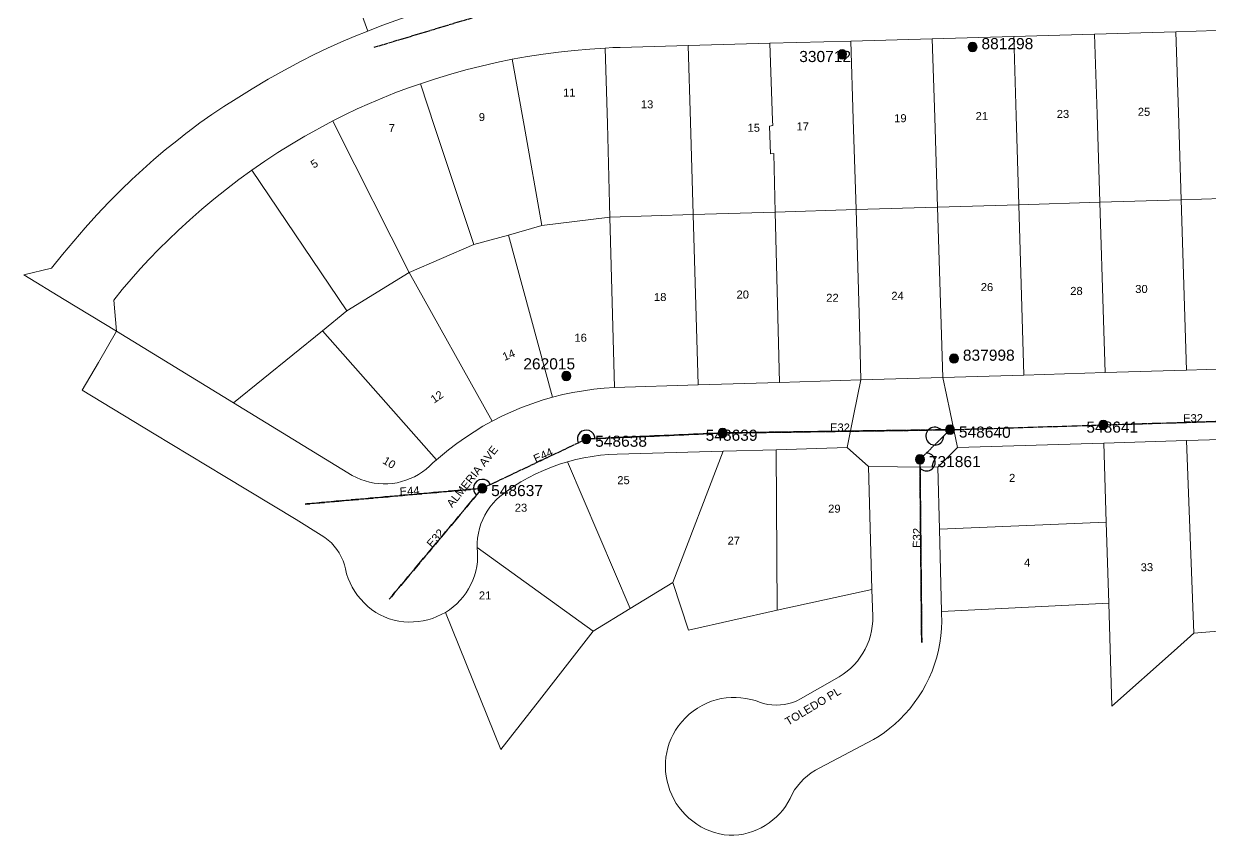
# Model space of a CAD drawing. Header units: metres. Extents: x 311460 to 313373, y 6261260 to 6263889.
# Drawn here: x 311536.3 to 311803.1, y 6261987.3 to 6262169.8 of the extents above; entities that cross this region are included whole.
import ezdxf
from ezdxf.enums import TextEntityAlignment as Align

# ---------------------------------------------------------------- set-up
doc = ezdxf.new("R2010")
doc.units = ezdxf.units.M
doc.linetypes.add('Cable Exist OH', pattern=[1, 1, 0])
doc.layers.get('0').update_dxf_attribs({"color": 6})
doc.layers.add('Cadastre Land Parcels_SP_EXT', color=9, linetype='Continuous', lineweight=5)
doc.layers.add('Cadastre Roads_SP_EXT', color=9, linetype='Continuous', lineweight=5)
for name, color, linetype in [('Mains_LV_EXT', 7, 'Continuous'), ('Mains_SL_EXT', 7, 'Continuous'), ('SupportsOH_SP_TR_HV_LV_SL_EXT', 7, 'Continuous')]:
    doc.layers.add(name, color=color, linetype=linetype)
doc.layers.get('0').freeze()
doc.styles.add('POLE_LABEL', font='arial.ttf')
doc.styles.get("Standard").update_dxf_attribs({"font": 'arial.ttf'})

# ---------------------------------------------------------------- blocks, each defined once
blk = doc.blocks.new('POLE_EXT')
blk.add_hatch(color=256).paths.add_polyline_path([(-1, 0, 1), (1, 0, 1)])
blk.add_lwpolyline([(-1, 0, 1), (1, 0, 1)], format="xyb", close=True)
for tag, height, flags, p in [('pNumber', 2.5, 8, (-17.84, 2.07)), ('OWNED_BY', 0.2, 9, (1.35, -0.4)), ('SPECIAL_USE', 0.2, 9, (1.35, -0.8)), ('STATE', 0.2, 9, (1.35, -1)), ('cLV', 0.2, 9, (1.35, -1.4)), ('hDepth', 0.2, 9, (1.35, -1.6)), ('hDia', 0.2, 9, (1.35, -1.8)), ('cHV', 0.2, 9, (1.35, -2)), ('PARENT', 0.2, 9, (1.35, -0.6)), ('USAGE', 0.2, 9, (1.35, -1.2)), ('LBRACKET', 0.2, 9, (1.35, -2.2)), ('LExisting', 0.2, 9, (1.35, -2.4)), ('LANTNUMBER', 0.2, 9, (1.35, -2.6)), ('cLinedev', 0.2, 9, (1.35, -3.4)), ('pExisting', 0.2, 9, (1.35, -3.8)), ('pFooting', 0.2, 9, (1.35, -4.4)), ('pNew', 0.2, 9, (1.35, -4.6)), ('pRelocate', 0.2, 9, (1.35, -5)), ('pRemove', 0.2, 9, (1.35, -5.2)), ('pReplace', 0.2, 9, (1.35, -5.4)), ('LOther', 0.2, 9, (1.35, -2.8)), ('LRemove', 0.2, 9, (1.35, -3)), ('LEGEND', 0.2, 9, (1.35, -3.2)), ('LOCATION', 0.2, 9, (1.35, -3.6)), ('PFNUMBER', 0.2, 9, (1.35, -4)), ('NEWPFNUMBER', 0.2, 9, (1.35, -4.2)), ('pStay', 0.2, 9, (1.35, -5.6)), ('pType', 0.2, 9, (1.35, -5.8)), ('cspan', 0.2, 9, (1.35, -6)), ('STREETNAME', 0.2, 9, (1.35, -6.2)), ('SUBURB', 0.2, 9, (1.35, -6.4)), ('OPERATED_BY', 0.2, 9, (1.36, -7.01)), ('NOTES', 0.2, 9, (1.35, -6.6)), ('MAINTAINED_BY', 0.2, 9, (1.36, -6.81))]:
    blk.add_attdef(tag, text='', height=height, dxfattribs=dict(flags=flags)).set_placement(p, align=Align.MIDDLE_LEFT)
at = {"style": 'POLE_LABEL'}
for tag, height, flags, p in [('ASSET_NUM', 2.5, 8, (2, 2)), ('STRUCTURE_PLANT_NUMBER', 0.2, 9, (1.35, 0.03)), ('STREET_CODE', 0.2, 9, (1.35, -0.2))]:
    blk.add_attdef(tag, text='', height=height, dxfattribs=dict(at, flags=flags)).set_placement(p, align=Align.MIDDLE_LEFT)
at = {"flags": 1}
blk.add_attdef('Z', (1.35, -7.33), '', height=0.2, dxfattribs=at)

msp = doc.modelspace()

# ---------------------------------------------------------------- linework, layer by layer
at = {"layer": 'Cadastre Land Parcels_SP_EXT', "linetype": 'Continuous'}
for points in [[(311629.67, 6262173.52), (311620.18, 6262209.52), (311605.36, 6262205.32), (311600.59, 6262203.92), (311613.64, 6262168.12), (311616.8, 6262169.35), (311619.97, 6262170.51), (311623.18, 6262171.6), (311626.4, 6262172.6), (311629.67, 6262173.52)], [(311795.89, 6262149.79), (311795.31, 6262167.99), (311777.03, 6262167.44), (311777.61, 6262149.42), (311778.25, 6262129.65), (311796.51, 6262130.21), (311795.89, 6262149.79)], [(311814.18, 6262150.15), (311813.61, 6262168.55), (311795.31, 6262167.99), (311795.89, 6262149.79), (311796.51, 6262130.21), (311814.77, 6262130.76), (311814.18, 6262150.15)], [(311704.65, 6262147.99), (311704.04, 6262165.4), (311685.65, 6262164.86), (311686.17, 6262147.62), (311686.8, 6262126.87), (311705.22, 6262127.41), (311704.91, 6262140.57), (311704.21, 6262140.56), (311703.99, 6262146.76), (311704.69, 6262146.87), (311704.65, 6262147.99)], [(311722.8, 6262148.34), (311722.24, 6262165.88), (311704.04, 6262165.4), (311704.65, 6262147.99), (311704.69, 6262146.87), (311703.99, 6262146.76), (311704.21, 6262140.56), (311704.91, 6262140.57), (311705.22, 6262127.41), (311723.45, 6262127.99), (311722.8, 6262148.34)], [(311741.12, 6262148.7), (311740.54, 6262166.4), (311722.24, 6262165.88), (311722.8, 6262148.34), (311723.45, 6262127.99), (311741.77, 6262128.52), (311741.12, 6262148.7)], [(311759.45, 6262149.07), (311758.93, 6262166.89), (311740.54, 6262166.4), (311741.12, 6262148.7), (311741.77, 6262128.52), (311760.04, 6262129.1), (311759.45, 6262149.07)], [(311777.61, 6262149.42), (311777.03, 6262167.44), (311758.93, 6262166.89), (311759.45, 6262149.07), (311760.04, 6262129.1), (311778.25, 6262129.65), (311777.61, 6262149.42)], [(311667.51, 6262147.25), (311667.05, 6262164.31), (311663.55, 6262164.07), (311660.04, 6262163.77), (311656.54, 6262163.39), (311653.05, 6262162.93), (311649.57, 6262162.4), (311646.1, 6262161.8), (311648.78, 6262146.88), (311652.81, 6262124.42), (311668.07, 6262126.31), (311667.51, 6262147.25)], [(311686.17, 6262147.62), (311685.65, 6262164.86), (311670.36, 6262164.46), (311668.71, 6262164.43), (311667.05, 6262164.31), (311667.51, 6262147.25), (311668.07, 6262126.31), (311686.8, 6262126.87), (311686.17, 6262147.62)], [(311648.78, 6262146.88), (311646.1, 6262161.8), (311642.62, 6262161.06), (311639.16, 6262160.26), (311635.71, 6262159.38), (311632.29, 6262158.42), (311628.89, 6262157.39), (311625.49, 6262156.29), (311628.74, 6262146.48), (311637.47, 6262120.12), (311645.25, 6262122.26), (311652.81, 6262124.42), (311648.78, 6262146.88)], [(311628.74, 6262146.48), (311625.49, 6262156.29), (311622.61, 6262155.28), (311619.73, 6262154.21), (311616.88, 6262153.08), (311614.06, 6262151.88), (311611.26, 6262150.62), (311608.5, 6262149.29), (311605.78, 6262147.91), (311606.72, 6262146.05), (311622.98, 6262113.82), (311637.47, 6262120.12), (311628.74, 6262146.48)], [(311606.72, 6262146.05), (311605.78, 6262147.91), (311602.62, 6262146.25), (311602.09, 6262145.96), (311599.51, 6262144.52), (311596.46, 6262142.72), (311593.45, 6262140.83), (311590.48, 6262138.88), (311587.56, 6262136.84), (311608.95, 6262105.25), (311622.98, 6262113.82), (311606.72, 6262146.05)], [(311815.99, 6262092.46), (311814.77, 6262130.76), (311796.51, 6262130.21), (311797.71, 6262091.91), (311815.99, 6262092.46)], [(311724.51, 6262089.69), (311724.17, 6262102.08), (311723.45, 6262127.99), (311705.22, 6262127.41), (311706.24, 6262089.13), (311724.51, 6262089.69)], [(311742.92, 6262090.25), (311741.77, 6262128.52), (311723.45, 6262127.99), (311724.17, 6262102.08), (311724.51, 6262089.69), (311742.92, 6262090.25)], [(311761.13, 6262090.8), (311760.04, 6262129.1), (311741.77, 6262128.52), (311742.92, 6262090.25), (311761.13, 6262090.8)], [(311779.41, 6262091.35), (311779.06, 6262103.15), (311778.25, 6262129.65), (311760.04, 6262129.1), (311761.13, 6262090.8), (311779.41, 6262091.35)], [(311797.71, 6262091.91), (311796.51, 6262130.21), (311778.25, 6262129.65), (311779.06, 6262103.15), (311779.41, 6262091.35), (311797.71, 6262091.91)], [(311668.07, 6262126.31), (311652.81, 6262124.42), (311645.25, 6262122.26), (311655.18, 6262085.84), (311657.47, 6262086.4), (311659.78, 6262086.88), (311662.11, 6262087.28), (311664.44, 6262087.61), (311666.79, 6262087.85), (311669.14, 6262088.01), (311668.07, 6262126.31)], [(311687.95, 6262088.58), (311686.8, 6262126.87), (311668.07, 6262126.31), (311669.14, 6262088.01), (311687.95, 6262088.58)], [(311706.24, 6262089.13), (311705.22, 6262127.41), (311686.8, 6262126.87), (311687.95, 6262088.58), (311706.24, 6262089.13)], [(311655.18, 6262085.84), (311645.25, 6262122.25), (311637.47, 6262120.12), (311622.98, 6262113.82), (311641.58, 6262080.44), (311643.77, 6262081.54), (311645.99, 6262082.56), (311648.24, 6262083.5), (311650.53, 6262084.36), (311652.84, 6262085.14), (311655.18, 6262085.84)], [(311641.58, 6262080.44), (311622.98, 6262113.82), (311608.95, 6262105.25), (311603.45, 6262100.76), (311629.08, 6262071.73), (311629.97, 6262072.49), (311631.8, 6262073.97), (311633.67, 6262075.39), (311635.59, 6262076.75), (311637.55, 6262078.05), (311639.54, 6262079.28), (311641.58, 6262080.44)], [(311629.08, 6262071.73), (311603.45, 6262100.76), (311596.79, 6262095.36), (311583.45, 6262084.55), (311610.17, 6262068.21), (311611.09, 6262067.73), (311612.05, 6262067.32), (311613.03, 6262066.98), (311614.03, 6262066.71), (311615.05, 6262066.51), (311616.09, 6262066.38), (311617.12, 6262066.32), (311618.16, 6262066.34), (311619.2, 6262066.43), (311620.23, 6262066.59), (311621.24, 6262066.83), (311622.23, 6262067.13), (311623.2, 6262067.51), (311624.14, 6262067.95), (311625.05, 6262068.45), (311625.92, 6262069.02), (311626.75, 6262069.65), (311627.53, 6262070.33), (311628.27, 6262071.07), (311629.08, 6262071.73)], [(311726.97, 6262042.62), (311726.22, 6262070.21), (311721.44, 6262074.51), (311705.43, 6262074.01), (311705.69, 6262037.92), (311726.97, 6262042.62)], [(311779.68, 6262057.69), (311779.15, 6262075.5), (311746.25, 6262074.47), (311741.84, 6262070.11), (311742.19, 6262056.11), (311779.68, 6262057.69)], [(311794.98, 6262028.83), (311799.37, 6262032.74), (311797.75, 6262076.05), (311779.15, 6262075.5), (311779.68, 6262057.69), (311780.23, 6262039.5), (311780.94, 6262016.32), (311794.98, 6262028.83)], [(311815.73, 6262034.15), (311818.25, 6262034.35), (311815.82, 6262076.61), (311797.75, 6262076.05), (311799.37, 6262032.74), (311815.73, 6262034.15)], [(311682.23, 6262044.19), (311693.55, 6262073.68), (311669.75, 6262073.01), (311667.87, 6262072.92), (311665.98, 6262072.76), (311664.11, 6262072.51), (311662.25, 6262072.18), (311660.41, 6262071.78), (311658.57, 6262071.31), (311672.65, 6262038.29), (311682.23, 6262044.19)], [(311705.69, 6262037.92), (311705.43, 6262074.01), (311693.55, 6262073.68), (311682.23, 6262044.19), (311685.76, 6262033.47), (311705.69, 6262037.92)], [(311672.65, 6262038.29), (311658.57, 6262071.31), (311656.75, 6262070.73), (311654.95, 6262070.09), (311653.17, 6262069.37), (311651.43, 6262068.58), (311649.72, 6262067.71), (311648.06, 6262066.76), (311646.43, 6262065.74), (311644.86, 6262064.65), (311643.33, 6262063.49), (311642.53, 6262062.76), (311641.8, 6262061.97), (311641.12, 6262061.12), (311640.5, 6262060.23), (311639.96, 6262059.3), (311639.49, 6262058.32), (311639.09, 6262057.31), (311638.76, 6262056.28), (311638.51, 6262055.23), (311638.35, 6262054.16), (311638.26, 6262053.08), (311638.25, 6262051.99), (311664.33, 6262033.21), (311672.65, 6262038.29)], [(311780.23, 6262039.5), (311779.68, 6262057.69), (311742.19, 6262056.11), (311742.65, 6262037.62), (311780.23, 6262039.5)], [(311664.33, 6262033.21), (311638.25, 6262051.99), (311638.34, 6262050.93), (311638.34, 6262049.86), (311638.28, 6262048.79), (311638.13, 6262047.74), (311637.91, 6262046.69), (311637.62, 6262045.66), (311637.26, 6262044.66), (311636.82, 6262043.68), (311636.32, 6262042.74), (311635.75, 6262041.83), (311635.11, 6262040.97), (311634.42, 6262040.16), (311633.67, 6262039.39), (311632.87, 6262038.69), (311632.02, 6262038.04), (311631.14, 6262037.45), (311643.55, 6262006.61), (311652.22, 6262017.7), (311664.33, 6262033.21)]]:
    msp.add_lwpolyline(points, close=True, dxfattribs=at)
at = {"layer": 'Cadastre Roads_SP_EXT', "linetype": 'Continuous'}
for points in [[(311619.97, 6262170.51), (311616.8, 6262169.35), (311613.64, 6262168.12), (311610.6, 6262166.91), (311607.57, 6262165.62), (311604.57, 6262164.26), (311601.61, 6262162.83), (311598.68, 6262161.34), (311594.95, 6262159.35), (311591.27, 6262157.29), (311587.63, 6262155.15), (311584.04, 6262152.93), (311581.28, 6262151.18), (311578.57, 6262149.35), (311575.91, 6262147.46), (311573.29, 6262145.5), (311573.15, 6262145.39), (311570.73, 6262143.47), (311568.12, 6262141.39), (311565.56, 6262139.24), (311563.07, 6262137.03), (311560.62, 6262134.76), (311558.23, 6262132.44), (311555.46, 6262129.64), (311552.75, 6262126.79), (311550.11, 6262123.89), (311547.53, 6262120.92), (311545.01, 6262117.9), (311542.57, 6262114.82), (311536.29, 6262113.3), (311545.39, 6262107.79), (311557.17, 6262100.64), (311556.53, 6262107.63), (311558.45, 6262110.01), (311560.42, 6262112.35), (311562.44, 6262114.64), (311564.51, 6262116.88), (311566.64, 6262119.08), (311568.81, 6262121.22), (311571.03, 6262123.32), (311573.66, 6262125.72), (311576.34, 6262128.07), (311579.07, 6262130.36), (311581.86, 6262132.58), (311584.69, 6262134.74), (311587.56, 6262136.84), (311590.48, 6262138.88), (311593.45, 6262140.83), (311596.46, 6262142.72), (311599.51, 6262144.52), (311602.09, 6262145.96), (311602.62, 6262146.25), (311605.78, 6262147.91), (311608.5, 6262149.29), (311611.26, 6262150.62), (311614.06, 6262151.88), (311616.88, 6262153.08), (311619.73, 6262154.21), (311622.61, 6262155.28), (311625.49, 6262156.29), (311628.89, 6262157.39), (311632.29, 6262158.42), (311635.71, 6262159.38), (311639.16, 6262160.26), (311642.62, 6262161.06), (311646.1, 6262161.8), (311649.57, 6262162.4), (311653.05, 6262162.93), (311656.54, 6262163.39), (311660.04, 6262163.77), (311663.55, 6262164.07), (311667.05, 6262164.31), (311668.71, 6262164.43), (311670.36, 6262164.46), (311685.65, 6262164.86), (311704.04, 6262165.4), (311722.24, 6262165.88), (311740.54, 6262166.4), (311758.93, 6262166.89), (311777.03, 6262167.44), (311795.31, 6262167.99), (311813.61, 6262168.55)], [(311815.99, 6262092.46), (311797.71, 6262091.91), (311779.41, 6262091.35), (311761.13, 6262090.8), (311742.92, 6262090.25), (311744.57, 6262082.42), (311746.25, 6262074.47), (311779.15, 6262075.5), (311797.75, 6262076.05), (311815.82, 6262076.61)]]:
    msp.add_lwpolyline(points, dxfattribs=at)
for points in [[(311583.45, 6262084.55), (311557.17, 6262100.64), (311553.1, 6262093.65), (311549.45, 6262087.39), (311565.64, 6262077.6), (311581.54, 6262067.99), (311597.51, 6262058.29), (311603.19, 6262054.81), (311604, 6262054.29), (311604.76, 6262053.7), (311605.47, 6262053.05), (311606.12, 6262052.35), (311606.71, 6262051.59), (311607.24, 6262050.79), (311607.7, 6262049.94), (311608.09, 6262049.06), (311608.4, 6262048.15), (311608.64, 6262047.22), (311608.9, 6262046.14), (311609.24, 6262045.09), (311609.65, 6262044.07), (311610.15, 6262043.08), (311610.72, 6262042.13), (311611.36, 6262041.23), (311612.05, 6262040.39), (311612.83, 6262039.55), (311613.65, 6262038.78), (311614.52, 6262038.08), (311615.45, 6262037.45), (311616.43, 6262036.89), (311617.44, 6262036.41), (311618.49, 6262036), (311619.57, 6262035.68), (311620.65, 6262035.46), (311621.75, 6262035.32), (311622.83, 6262035.27), (311623.92, 6262035.29), (311625, 6262035.39), (311626.07, 6262035.55), (311627.13, 6262035.79), (311628.17, 6262036.1), (311629.19, 6262036.49), (311630.18, 6262036.94), (311631.14, 6262037.45), (311632.02, 6262038.04), (311632.87, 6262038.69), (311633.67, 6262039.39), (311634.42, 6262040.16), (311635.11, 6262040.97), (311635.75, 6262041.83), (311636.32, 6262042.74), (311636.82, 6262043.68), (311637.26, 6262044.66), (311637.62, 6262045.66), (311637.91, 6262046.69), (311638.13, 6262047.74), (311638.28, 6262048.79), (311638.34, 6262049.86), (311638.34, 6262050.93), (311638.25, 6262051.99), (311638.26, 6262053.08), (311638.35, 6262054.16), (311638.51, 6262055.23), (311638.76, 6262056.28), (311639.09, 6262057.31), (311639.49, 6262058.32), (311639.96, 6262059.3), (311640.5, 6262060.23), (311641.12, 6262061.12), (311641.8, 6262061.97), (311642.53, 6262062.76), (311643.33, 6262063.49), (311644.86, 6262064.65), (311646.43, 6262065.74), (311648.06, 6262066.76), (311649.72, 6262067.71), (311651.43, 6262068.58), (311653.17, 6262069.37), (311654.95, 6262070.09), (311656.75, 6262070.73), (311658.57, 6262071.31), (311660.41, 6262071.78), (311662.25, 6262072.18), (311664.11, 6262072.51), (311665.98, 6262072.76), (311667.87, 6262072.92), (311669.75, 6262073.01), (311693.55, 6262073.68), (311705.43, 6262074.01), (311721.44, 6262074.51), (311722.96, 6262082.02), (311724.51, 6262089.69), (311706.24, 6262089.13), (311687.95, 6262088.58), (311669.14, 6262088.01), (311666.79, 6262087.85), (311664.44, 6262087.61), (311662.11, 6262087.28), (311659.78, 6262086.88), (311657.47, 6262086.4), (311655.18, 6262085.84), (311652.84, 6262085.14), (311650.53, 6262084.36), (311648.24, 6262083.5), (311645.99, 6262082.56), (311643.77, 6262081.54), (311641.58, 6262080.44), (311639.54, 6262079.28), (311637.55, 6262078.05), (311635.59, 6262076.75), (311633.67, 6262075.39), (311631.8, 6262073.97), (311629.97, 6262072.49), (311629.08, 6262071.73), (311628.27, 6262071.07), (311627.53, 6262070.33), (311626.75, 6262069.65), (311625.92, 6262069.02), (311625.05, 6262068.45), (311624.14, 6262067.95), (311623.2, 6262067.51), (311622.23, 6262067.13), (311621.24, 6262066.83), (311620.23, 6262066.59), (311619.2, 6262066.43), (311618.16, 6262066.34), (311617.12, 6262066.32), (311616.09, 6262066.38), (311615.05, 6262066.51), (311614.03, 6262066.71), (311613.03, 6262066.98), (311612.05, 6262067.32), (311611.09, 6262067.73), (311610.17, 6262068.21), (311583.45, 6262084.55)], [(311741.84, 6262070.11), (311732.71, 6262070.17), (311726.22, 6262070.21), (311726.97, 6262042.62), (311727.18, 6262036.52), (311727.16, 6262035.43), (311727.07, 6262034.35), (311726.9, 6262033.28), (311726.65, 6262032.23), (311726.34, 6262031.19), (311725.95, 6262030.18), (311725.49, 6262029.2), (311724.96, 6262028.25), (311724.37, 6262027.35), (311723.72, 6262026.48), (311723.01, 6262025.67), (311722.24, 6262024.91), (311721.42, 6262024.2), (311720.55, 6262023.55), (311719.64, 6262022.96), (311710.93, 6262017.99), (311710.08, 6262017.57), (311709.2, 6262017.21), (311708.29, 6262016.93), (311707.35, 6262016.73), (311706.41, 6262016.62), (311705.45, 6262016.58), (311704.5, 6262016.62), (311703.56, 6262016.75), (311702.63, 6262016.95), (311701.72, 6262017.24), (311700.84, 6262017.6), (311699.76, 6262017.88), (311698.66, 6262018.1), (311697.55, 6262018.23), (311696.44, 6262018.3), (311695.32, 6262018.29), (311694.21, 6262018.2), (311693.1, 6262018.05), (311692.01, 6262017.81), (311690.95, 6262017.5), (311689.85, 6262017.06), (311688.8, 6262016.53), (311687.78, 6262015.93), (311686.82, 6262015.26), (311685.91, 6262014.52), (311685.05, 6262013.71), (311684.25, 6262012.84), (311683.52, 6262011.92), (311682.85, 6262010.94), (311682.31, 6262010.02), (311681.84, 6262009.05), (311681.43, 6262008.05), (311681.1, 6262007.02), (311680.85, 6262005.97), (311680.67, 6262004.91), (311680.58, 6262003.83), (311680.56, 6262002.75), (311680.62, 6262001.68), (311680.76, 6262000.59), (311680.95, 6261999.53), (311681.22, 6261998.47), (311681.56, 6261997.43), (311681.97, 6261996.42), (311682.46, 6261995.45), (311683.01, 6261994.5), (311683.63, 6261993.6), (311684.31, 6261992.75), (311685.05, 6261991.95), (311685.85, 6261991.18), (311686.7, 6261990.49), (311687.61, 6261989.83), (311688.56, 6261989.25), (311689.55, 6261988.74), (311690.57, 6261988.3), (311691.63, 6261987.94), (311692.7, 6261987.66), (311693.8, 6261987.46), (311694.91, 6261987.34), (311695.98, 6261987.33), (311697.06, 6261987.43), (311698.1, 6261987.6), (311699.14, 6261987.85), (311700.15, 6261988.17), (311701.14, 6261988.56), (311702.1, 6261989.01), (311703.02, 6261989.54), (311703.91, 6261990.12), (311704.75, 6261990.77), (311705.55, 6261991.48), (311706.27, 6261992.21), (311706.94, 6261992.99), (311707.55, 6261993.82), (311708.11, 6261994.69), (311708.61, 6261995.59), (311709.07, 6261996.57), (311709.62, 6261997.51), (311710.23, 6261998.4), (311710.92, 6261999.23), (311711.67, 6262000.01), (311712.49, 6262000.73), (311713.35, 6262001.38), (311714.27, 6262001.95), (311715.26, 6262002.48), (311727.33, 6262008.84), (311728.6, 6262009.62), (311729.83, 6262010.47), (311731.01, 6262011.38), (311732.16, 6262012.34), (311733.25, 6262013.36), (311734.4, 6262014.53), (311735.49, 6262015.77), (311736.51, 6262017.07), (311737.46, 6262018.42), (311738.34, 6262019.81), (311739.14, 6262021.25), (311739.87, 6262022.73), (311740.52, 6262024.25), (311741.07, 6262025.79), (311741.56, 6262027.35), (311741.95, 6262028.94), (311742.27, 6262030.55), (311742.49, 6262032.17), (311742.64, 6262033.81), (311742.69, 6262035.44), (311742.66, 6262037.08), (311742.65, 6262037.62), (311742.19, 6262056.11), (311741.84, 6262070.11)]]:
    msp.add_lwpolyline(points, close=True, dxfattribs=at)
at = {"layer": 'Mains_LV_EXT', "linetype": 'Cable Exist OH'}
for points in [[(311615.12, 6262164.5), (311640.04, 6262172)], [(311744.55, 6262078.5), (311779.03, 6262079.59)], [(311779.03, 6262079.59), (311815.69, 6262080.76)], [(311693.44, 6262077.77), (311662.76, 6262076.42)], [(311744.55, 6262078.5), (311693.44, 6262077.77)], [(311744.55, 6262078.5), (311737.79, 6262071.84)], [(311639.38, 6262065.33), (311662.76, 6262076.42)], [(311737.79, 6262071.84), (311738.19, 6262030.64)], [(311599.6, 6262061.79), (311639.38, 6262065.33)], [(311639.38, 6262065.33), (311618.49, 6262040.42)]]:
    msp.add_lwpolyline(points, dxfattribs=at)
at = {"layer": 'Mains_LV_EXT', "linetype": 'Continuous'}
for points in [[(311664.76, 6262076.51, 1.222318), (311660.96, 6262075.57)], [(311742.55, 6262078.48, 5.173737), (311743.13, 6262077.1)], [(311737.81, 6262069.84, 1.51018), (311739.22, 6262073.24)], [(311641.19, 6262066.19, 1.242816), (311638.1, 6262063.8)]]:
    msp.add_lwpolyline(points, format="xyb", dxfattribs=at)
at = {"layer": 'Mains_SL_EXT', "linetype": 'Cable Exist OH'}
for points in [[(311615.12, 6262164.5), (311640.04, 6262172), (311662.36, 6262175.27)], [(311744.55, 6262078.5), (311779.03, 6262079.59), (311815.69, 6262080.7)], [(311662.76, 6262076.42), (311693.44, 6262077.77), (311744.55, 6262078.5)], [(311744.55, 6262078.5), (311737.79, 6262071.84)], [(311639.38, 6262065.33), (311662.76, 6262076.42)], [(311738.19, 6262030.64), (311737.79, 6262071.84)], [(311639.38, 6262065.33), (311599.6, 6262061.79)], [(311618.49, 6262040.42), (311639.38, 6262065.33)]]:
    msp.add_lwpolyline(points, dxfattribs=at)

# ---------------------------------------------------------------- block references
at = {"layer": 'SupportsOH_SP_TR_HV_LV_SL_EXT'}
ref = msp.add_blockref('POLE_EXT', (311749.62, 6262164.55), dxfattribs=at)
ref.add_attrib('ASSET_NUM', '881298', dxfattribs={"layer": '0', "height": 2.5, "style": 'POLE_LABEL'}).set_placement((311751.62, 6262165.3), align=Align.MIDDLE_LEFT)
ref = msp.add_blockref('POLE_EXT', (311720.3, 6262162.91), dxfattribs=at)
ref.add_attrib('ASSET_NUM', '330712', dxfattribs={"layer": '0', "height": 2.5, "style": 'POLE_LABEL'}).set_placement((311722.3, 6262163.66), align=Align.TOP_RIGHT)
ref = msp.add_blockref('POLE_EXT', (311745.44, 6262094.51), dxfattribs=at)
ref.add_attrib('ASSET_NUM', '837998', dxfattribs={"layer": '0', "height": 2.5, "style": 'POLE_LABEL'}).set_placement((311747.44, 6262095.26), align=Align.MIDDLE_LEFT)
ref = msp.add_blockref('POLE_EXT', (311658.27, 6262090.57), dxfattribs=at)
ref.add_attrib('ASSET_NUM', '262015', dxfattribs={"layer": '0', "height": 2.5, "style": 'POLE_LABEL'}).set_placement((311660.27, 6262091.32), align=Align.BOTTOM_RIGHT)
ref = msp.add_blockref('POLE_EXT', (311779.03, 6262079.59), dxfattribs=at)
ref.add_attrib('ASSET_NUM', '548641', dxfattribs={"layer": '0', "height": 2.5, "style": 'POLE_LABEL'}).set_placement((311781.03, 6262080.34), align=Align.TOP_CENTER)
ref = msp.add_blockref('POLE_EXT', (311662.76, 6262076.42), dxfattribs=at)
ref.add_attrib('ASSET_NUM', '548638', dxfattribs={"layer": '0', "height": 2.5, "style": 'POLE_LABEL'}).set_placement((311664.77, 6262077.17), align=Align.TOP_LEFT)
ref = msp.add_blockref('POLE_EXT', (311693.44, 6262077.77), dxfattribs=at)
ref.add_attrib('ASSET_NUM', '548639', dxfattribs={"layer": '0', "height": 2.5, "style": 'POLE_LABEL'}).set_placement((311695.44, 6262078.52), align=Align.TOP_CENTER)
ref = msp.add_blockref('POLE_EXT', (311744.55, 6262078.5), dxfattribs=at)
ref.add_attrib('ASSET_NUM', '548640', dxfattribs={"layer": '0', "height": 2.5, "rotation": 359.6277, "style": 'POLE_LABEL'}).set_placement((311746.55, 6262079.25), align=Align.TOP_LEFT)
ref = msp.add_blockref('POLE_EXT', (311737.79, 6262071.84), dxfattribs=at)
ref.add_attrib('ASSET_NUM', '731861', dxfattribs={"layer": '0', "height": 2.5, "style": 'POLE_LABEL'}).set_placement((311739.79, 6262072.59), align=Align.TOP_LEFT)
ref = msp.add_blockref('POLE_EXT', (311639.38, 6262065.33), dxfattribs=at)
ref.add_attrib('ASSET_NUM', '548637', dxfattribs={"layer": '0', "height": 2.5, "style": 'POLE_LABEL'}).set_placement((311641.38, 6262066.08), align=Align.TOP_LEFT)

# ---------------------------------------------------------------- texts
at = {"layer": 'Cadastre Land Parcels_SP_EXT'}
for s, p in [('11', (311657.55, 6262153.41)), ('13', (311675.04, 6262150.76)), ('9', (311638.61, 6262147.9)), ('19', (311731.99, 6262147.64)), ('21', (311750.31, 6262148.12)), ('23', (311768.55, 6262148.6)), ('25', (311786.77, 6262149.08)), ('7', (311618.35, 6262145.42)), ('15', (311699.03, 6262145.49)), ('17', (311710.02, 6262145.78)), ('18', (311677.99, 6262107.44)), ('20', (311696.55, 6262108)), ('22', (311716.72, 6262107.26)), ('24', (311731.36, 6262107.71)), ('26', (311751.46, 6262109.67)), ('28', (311771.58, 6262108.81)), ('30', (311786.19, 6262109.25)), ('16', (311660.1, 6262098.29)), ('25', (311669.74, 6262066.26)), ('2', (311757.82, 6262066.78)), ('23', (311646.7, 6262060.07)), ('29', (311717.15, 6262059.86)), ('27', (311694.53, 6262052.66)), ('4', (311761.19, 6262047.73)), ('21', (311638.62, 6262040.34))]:
    msp.add_text(s, height=1.8, dxfattribs=at).set_placement(p)
for s, rotation, p in [('5', 32.0131, (311601.51, 6262137.18)), ('14', 22.5233, (311644.38, 6262093.96)), ('12', 34.906, (311628.56, 6262084.36)), ('10', 328.4977, (311616.81, 6262071.08)), ('33', 1.6693, (311787.44, 6262046.66))]:
    msp.add_text(s, height=1.8, rotation=rotation, dxfattribs=at).set_placement(p)
at = {"layer": 'Cadastre Roads_SP_EXT'}
for s, rotation, p in [('ALMERIA AVE', 51.4934, (311632.61, 6262060.87)), ('TOLEDO PL', 31.0689, (311708.14, 6262011.93))]:
    msp.add_text(s, height=1.8, rotation=rotation, dxfattribs=at).set_placement(p)
at = {"layer": 'Mains_LV_EXT'}
for s, rotation, p in [('E32', 359.7093, (311717.56, 6262078.12)), ('E32', 0.7088, (311796.96, 6262080.17)), ('E44', 24.2746, (311651.4, 6262071.03)), ('E44', 3.9737, (311620.88, 6262063.69)), ('E32', 48.9164, (311628.07, 6262051.85)), ('E32', 89.4777, (311737.98, 6262051.94))]:
    msp.add_text(s, height=1.8, rotation=rotation, dxfattribs=at).set_placement(p)

doc.saveas('drawing.dxf')
